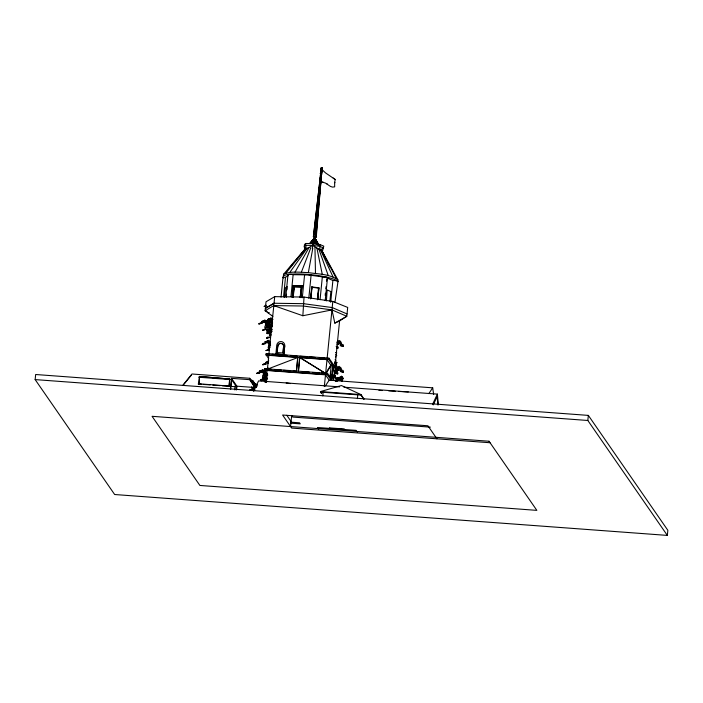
<?xml version="1.0" encoding="UTF-8"?>
<svg xmlns="http://www.w3.org/2000/svg" width="703" height="703" viewBox="0 0 703 703"><rect width="100%" height="100%" fill="white"/><g stroke="black" fill="none" stroke-linecap="round" stroke-linejoin="round"><path stroke-width="1.05" d="M253.142 384.866L255.338 384.436L254.275 385.095M267.738 375.235L265.839 373.785L263.089 375.033L264.284 374.84M321.675 171.963L322.115 167.648L321.649 173.061L322.115 167.648L321.376 167.595L313.397 236.744L313.951 237.034M321.869 171.558L320.832 171.427L321.666 171.594M322.159 173.957L320.076 173.711L320.981 174.001M322.791 395.868L323.116 392.564L321.631 392.573M334.821 323.116L346.807 316.28L331.965 309.9L302.852 315.744L304.039 297.061L332.809 301.455L347.695 307.431L346.807 316.28L339.584 320.92L334.821 323.116L331.965 309.9L303.151 306.016L273.757 305.594L265.128 310.717L272.861 316.42M334.962 182.71L334.654 182.332L334.654 186.866C330.102 188.422 327.466 182.78 323.362 182.455L321.069 181.585L319.724 184.634L320.726 182.499L321.508 174.195M321.596 173.456L321.895 167.947L322.027 169.669L325.559 172.92L335.261 179.546L334.637 182.367M319.795 183.896L321.376 167.595L313.397 236.744L316.262 237.087L321.464 175.232L315.972 237.183M336.219 368.539L338.011 368.293L341.333 369.453L341.052 367.906L340.278 367.405M312.334 249.09L312.861 243.589L320.067 244.565L323.775 246.155L322.396 251.489L312.677 245.417L305.348 245.321L304.285 246.516L304.786 250.145M318.529 196.937L318.846 193.677M319.162 190.416L319.478 187.156M315.489 236.12L315.7 233.941M316.227 228.51L316.438 226.34M316.851 221.99L317.062 219.819M317.378 216.559L317.694 213.299M318.116 208.949L318.327 206.77M318.854 201.339L319.171 198.079M319.487 194.819L319.909 190.469M320.225 187.209L320.647 182.859M320.858 180.689L321.385 175.258M321.596 173.079L322.115 167.648M336.93 369.971L339.048 370.376L338.776 368.785M35.15 379.594L35.66 374.506L588.341 415.394L667.85 530.317L667.34 535.405L114.659 494.517L35.15 379.594L587.831 420.482L667.34 535.405M199.59 376.79L198.861 384.119L199.371 376.465L229.828 379.031L199.371 376.465M229.512 382.168L229.099 386.36L229.6 378.706M230.417 389.067L231.489 378.337L249.627 379.673L255.066 387.529L236.92 386.193L231.489 378.337M230.628 389.55L231.612 379.655L198.817 377.23M234.784 389.901L235.197 385.833M236.243 390.042L236.568 386.808L231.612 379.655M236.603 389.409L236.92 386.193M249.627 379.673L249.767 378.276L191.963 373.996L182.666 385.455M255.066 387.529L255.207 386.132L249.767 378.276M267.615 374.374L264.609 370.015L264.741 368.688L327.457 373.337L331.772 379.576L333.152 365.736L331.614 365.622M268.704 358.706L266.121 354.857L266.252 353.53L328.969 358.17L337.124 369.963L336.983 371.386L333.749 371.149M268.792 355.34L266.323 355.261L266.252 353.53M267.061 370.217L266.112 382.204M268.783 355.446L267.412 369.18L297.896 357.493M268.924 354.022L274.715 296.64L304.039 297.061M281.042 297.167L283.001 277.518M275.866 354.092L276.745 345.243A4.051 3.946 -34.7 0 1 281.138 341.57A4.051 3.946 -34.7 0 1 284.741 345.832L283.854 354.681L275.813 354.013L283.854 354.681M277.114 352.519L277.755 346.052A2.953 2.882 -34.7 0 1 280.963 343.372A2.953 2.882 -34.7 0 1 283.59 346.482L283.001 353.029L277.167 352.59L277.755 346.052M283.529 296.938L285.488 277.29L288.212 275.69M284.513 297.378L285.48 287.685L287.272 286.631M285.813 296.499L287.993 274.671M286.2 297.404L286.516 294.17M286.947 289.864L287.167 287.712M283.59 346.482L283.001 353.029M283.801 354.611L284.741 345.832M290.954 296.517L293.133 274.688L307.87 274.899L324.417 277.131M292.931 285.594L302.343 285.673L293.318 285.69M292.158 297.343L292.958 285.356M292.351 297.536L293.555 285.55M292.817 297.351L293.889 286.543L301.394 286.745L300.313 297.554M293.019 297.448L294.1 286.639M293.3 296.49L294.258 286.886L301.183 286.982M300.102 297.457L301.394 286.745M312.712 245.426L312.897 243.589L305.533 243.484L306.244 249.099L312.677 245.417L319.883 246.393L323.591 247.992L319.724 250.233L320.067 244.565M300.761 297.466L301.93 285.48M300.954 297.659L302.149 285.673M302.299 297.773L304.584 274.855A3.366 0.58 5.7 0 1 307.492 274.592A3.366 0.58 5.7 0 1 311.086 275.33L308.802 298.248M290.576 426.563L291.683 415.464L292.712 417.072L430.394 427.152M297.685 357.186L296.473 371.281L293.239 371.035M296.473 371.281L297.747 358.504M310.585 298.766L311.851 286.859L310.673 298.705M310.911 298.555L312.035 287.263L318.503 288.142L317.369 299.425M317.651 299.724L318.925 287.808L317.738 299.663M320.058 299.768L322.343 276.85A2.891 0.501 5.7 0 1 326.377 277.149A2.891 0.501 5.7 0 1 326.921 277.905L332.888 280.471A3.322 0.58 5.7 0 1 336.904 280.91A3.322 0.58 5.7 0 1 337.677 281.675L337.853 279.847L322.115 250.989M325.181 295.365L325.401 293.186M325.832 288.819L326.051 286.639M326.596 281.182L326.816 278.994M325.199 300.638L327.493 277.72M326.42 300.893L327.132 290.119M321.499 393.645L320.463 391.571L341.421 385.534L360.885 394.559L364.136 399.269M329.9 301.262L330.867 291.569L327.501 290.119M330.709 302.299L332.888 280.471M324.311 386.562L325.489 374.831L267.281 370.525M266.332 355.164L327 359.646L325.621 373.486L330.814 365.156L332.862 365.305L331.482 379.145M327.132 358.328L332.809 301.455M331.403 380.551L327.326 374.664L327.457 373.337M336.983 371.386L328.837 359.497L328.969 358.17M330.05 376.896L331.218 365.191L326.034 373.521M330.445 377.326L330.77 374.137M333.661 380.244L334.619 370.666L332.862 368.126M334.971 367.186L339.584 320.92M336.807 369.497L336.675 370.815L334.619 370.666M357.396 398.645L357.713 395.446M363.548 398.988L360.885 394.559L320.463 391.571L321.649 393.293M587.831 420.482L588.341 415.394M314.636 237.148L321.376 167.595M315.383 237.201L321.341 175.196M322.088 169.107L322.326 169.915M343.416 372.221L343.169 370.463L341.482 369.971L340.384 370.859L340.349 371.439L342.036 372.212L343.416 372.221L340.586 370.384M338.328 342.598L339.031 342.071L341.315 343.653L341.183 342.106L339.54 341.517M339.795 377.476L337.598 377.687L336.755 378.478L337.089 378.899L339.18 377.889M334.9 302.545L338.011 281.411M340.217 342.405L340.129 340.911L339.312 340.524L337.106 341.658L339.013 342.546L340.217 342.405L337.563 341.166M336.807 348.178L338.011 348.055L338.169 347.062L337.106 346.192L336.157 346.465M252.122 383.003L252.869 381.896L255.294 384.014M283.353 275.356L283.696 274.144C291.411 270.901 300.207 272.43 308.345 272.606L312.826 248.159M313.6 243.906L314.575 238.589M343.336 346.438L343.24 344.698L341.579 344.18L340.375 345.041L340.27 345.612L341.913 346.412L343.336 346.438L340.639 344.575M337.879 344.338L338.046 343.512L336.992 342.695M266.191 377.775L266.973 376.632M339.865 368.196L340.094 367.194L339.118 366.342L336.86 367.959L339.865 368.196L337.361 367.01M337.704 373.864L337.932 372.889L336.957 372.036L334.69 373.601L337.704 373.864L335.199 372.678M334.988 380.604L335.814 379.673L338.24 380.218L336.605 381.307M337.51 281.059L337.853 279.847C329.505 273.854 318.178 274.152 308.345 272.606M337.625 370.165L337.879 369.347L336.922 368.557L335.498 369.163L337.625 370.165L336.412 370.156M334.452 371.782L334.716 370.973M320.278 183.799L320.524 183.096L319.724 184.634L320.542 183.07M267.43 333.494L268.405 332.097L270.172 332.08L270.752 333.029L269.434 333.749L267.43 333.494L270.822 332.633M301.367 272.193L310.831 247.72M312.404 243.642L314.373 238.545M433.215 404.919L437.143 396.554L437.907 405.007M253.827 390.903L258.563 380.885L339.593 386.878M432.661 404.137L437.389 394.111L343.952 387.195M335.788 357.071L335.603 356.272M295.023 272.149L308.898 247.825M311.57 243.141L314.232 238.466M266.999 369.154L267.992 367.441M266.138 306.297L264.205 306.446L266.147 305.181M258.827 323.916L260.76 322.651L262.114 323.248L258.827 323.916L262.219 323.055M264.89 321.71L265.901 320.682L268.168 321.051L264.89 321.71L268.282 320.849M265.435 324.408L266.455 323.371L268.722 323.74L265.435 324.408L268.827 323.538M262.175 344.277L263.194 343.24L265.462 343.609L262.175 344.277L265.576 343.407M266.665 338.099L267.685 337.062L269.952 337.431L266.665 338.099L270.057 337.229M256.569 373.53L257.588 372.493L259.855 372.862L256.569 373.53L259.969 372.669M262.773 364.76L263.792 363.723L266.059 364.092L262.773 364.76L266.165 363.89M260.998 380.666L262.008 379.629L264.284 379.998L260.998 380.666L264.39 379.796M265.725 378.109L266.736 377.072M322.721 181.998L323.38 182.42M326.798 183.685L327.413 184.379M333.222 178.052L335.261 179.546M335.269 366.412L335.744 365.613L335.305 363.987M312.404 241.138L314.179 238.431M271.885 326.904L267.764 327.378L269.706 326.192L270.717 326.869M256.498 387.23L254.583 387.476L256.533 386.29M325.313 385.973L329.189 380.174L432.697 387.828L433.628 394.348M428.821 393.627L432.697 387.828M335.516 376.281L334.751 375.376L333.389 375.27L335.516 376.281L333.398 375.349M289.741 272.483L307.264 248.018M310.392 243.642L314.144 238.405L311.447 241.885M319.724 184.634L320.568 183.483M335.076 364.839L335.902 365.138M285.875 273.159L305.823 248.554M309.953 243.466L314.083 238.379L309.83 243.352M183.87 384.365L191.383 375.112M263.054 322.369L264.1 321.552L266.314 321.587L263.054 322.369L266.446 321.499M270.989 319.786L269.108 320.164L271.086 319.109L272.043 319.522M272.588 322.211L269.662 322.853L272.448 321.807M266.402 342.721L267.456 341.913L269.662 341.939L266.402 342.721L269.794 341.86M262.676 371.606L260.795 371.975L262.773 370.929L263.722 371.333M267.105 378.732L265.224 379.11L267.193 378.065M288.933 268.634L304.997 249.301M309.882 243.414L314.074 238.37M283.696 274.144L305.585 248.344M305.533 243.484L304.469 244.688L304.285 246.516L306.244 249.099M261.49 321.728L262.544 320.955L264.741 320.928L261.49 321.728L264.882 320.867M269.416 319.109L267.553 319.531L269.53 318.521L270.47 318.846M269.97 321.798L268.098 322.22L270.075 321.209L270.971 321.491M269.328 335.911L271.305 334.9M266.709 341.667L264.838 342.089L266.824 341.078L267.755 341.403M268.353 361.887L265.435 362.572L268.23 361.553M261.103 370.929L259.231 371.342L261.217 370.34L262.149 370.657M263.66 378.478L265.637 377.467L266.912 377.678L263.66 378.478L266.534 377.739M265.479 382.318L267.07 381.474M266.999 322.361L264.803 319.891L264.02 321.034L264.266 322.387L266.34 320.814M272.975 319.443L270.866 317.686L270.075 318.828L270.33 320.181L272.404 318.608M268.476 323.916L266.05 321.807L265.303 322.905L265.655 324.145L267.729 322.58M272.105 319.601L271.358 320.7L271.718 321.948M271.411 320.375L270.629 321.526L270.883 322.87M265.066 328.073L267.799 328.02L265.576 325.586L264.803 326.728L265.066 328.073L267.131 326.5M268.124 325.893L270.954 325.638L268.502 323.565L267.764 324.663L268.124 325.893L270.198 324.32M272.474 323.793L271.639 323.38L270.866 324.522L271.121 325.867L272.298 324.979M272.193 326.078L271.411 327.211L271.674 328.556M266.78 330.937L269.064 330.48L269.495 329.663L266.982 329.145L266.34 329.628L266.78 330.937L268.854 329.364M271.63 328.45L270.637 328.38L269.934 329.338L270.427 330.173L271.604 329.285M268.854 332.273L267.298 331.807L266.604 332.765L267.096 333.6L269.17 332.027M269.381 333.143L271.507 332.317M270.268 342.001L268.151 340.243L267.368 341.386L267.623 342.739L269.688 341.175M270.304 342.502L269.398 342.159L268.651 343.266L269.012 344.505L270.18 343.618M268.414 348.424L270.172 347.097L268.933 345.938L268.151 347.08L268.414 348.424L269.583 348.802M268.748 360.727L267.966 361.878L268.212 363.223M250.989 380.472L251.621 379.98L253.739 381.738L253.256 382.88M264.179 372.397L264.662 371.254L263.379 369.919L262.544 369.497L261.762 370.648L262.017 371.992L264.082 370.428M251.674 382.037L253.159 380.912M263.405 373.759L266.217 373.53L263.792 371.412L263.045 372.52L263.405 373.759L265.47 372.195M252.482 384.242L254.548 382.678M262.808 377.678L265.549 377.634L263.326 375.2L262.544 376.342L262.808 377.678L264.882 376.114M265.875 375.507L267.632 374.172L266.252 373.179L265.506 374.277L265.875 375.507L267.096 375.754M251.885 388.161L253.642 386.835L254.539 387.415L254.064 388.548L253.054 388.539L251.885 388.161L251.621 386.826M257.658 385.103L255.33 383.662L254.583 384.761L254.952 385.991L257.026 384.418M267.245 379.277L264.732 378.759L264.029 379.717L264.53 380.551L266.595 378.979M264.407 381.905L266.912 381.641M254.776 390.147L253.607 391.035L253.106 390.2L253.809 389.242L254.802 389.304M337.089 378.899L339.364 377.37M338.213 378.583L340.955 377.028L338.011 377.801L338.213 378.583L340.489 377.063M335.384 381.439L337.66 379.919M336.658 380.727L339.426 379.541L337.791 380.631M337.414 380.824L339.048 379.734M265.339 325.419L267.052 324.443L268.511 324.338L265.339 325.419L268.731 324.558M272.377 322.563L271.402 323.222L272.597 323.029M262.65 330.19L265.409 328.942L265.532 329.531L262.65 330.19L266.05 329.329M268.713 327.985L271.595 327.326L268.713 327.985L270.427 327.009M270.462 330.489L269.267 330.682L271.305 329.522M270.796 330.313L269.601 330.507L270.576 329.856M269.829 332.704L269.39 332.739L272.149 331.491M269.89 345.586L268.695 345.779L270.4 344.795M267.202 350.358L266.006 350.551L269.179 349.47L268.124 350.12M261.595 379.611L260.4 379.805L263.572 378.724L262.518 379.383M250.672 390.095L249.477 390.288L252.649 389.207L251.595 389.866M266.534 376.043L265.506 376.993L266.63 376.887M274.715 296.64L266.024 301.772L265.128 310.717L267.166 311.455M274.056 303.257L265.365 308.38L273.994 303.257L303.38 303.67L332.203 307.562L347.045 313.942M321.543 175.768L320.278 175.583L320.849 175.768M268.054 362.397L266.999 363.205L268.098 363.003M334.865 362.766L336.192 363.486L337.203 362.59L335.146 361.834M335.366 364.822L335.841 364.611M251.226 381.14L251.7 380.964M265.198 374.611L265.962 374.374M266.806 380.095L264.53 380.551M335.34 367.537L336.834 366.623L335.63 365.498M264.205 306.446L266.129 305.954M267.553 319.531L270.945 318.661M269.108 320.164L272.509 319.294M268.098 322.22L271.49 321.359M269.662 322.853L272.536 322.123M267.764 327.378L271.156 326.508M270.971 329.698L272.017 329.435M269.601 330.507L271.516 330.015M269.267 330.682L272.14 329.944M269.39 332.739L271.314 332.255M264.838 342.089L268.23 341.219M268.695 345.779L270.611 345.287M266.006 350.551L269.398 349.681M265.435 362.572L268.309 361.843M259.231 371.342L262.632 370.481M260.795 371.975L264.187 371.114M263.089 375.033L266.481 374.172M250.927 381.65L253.133 381.685L251.753 382.089M252.755 381.729L253.265 381.597M260.4 379.805L263.792 378.935M265.224 379.11L267.14 378.618M255.04 384.787L255.558 384.655M254.583 387.476L256.498 386.984M249.477 390.288L252.869 389.418M269.231 312.527L268.036 312.721M270.427 330.173L271.666 330.032M267.096 333.6L268.326 333.459M271.947 325.911L272.395 325.867M257.21 386.158L254.952 385.991M267.913 324.338L265.655 324.145M253.695 384.506L254.732 384.436M341.807 381.342L342.51 381.061L342.176 380.534L339.936 378.987L341.807 381.342L340.577 379.392M266.437 322.782L264.266 322.387M293.362 285.55L302.343 285.673M293.239 286.534L301.842 286.657M342.045 380.121C344.083 379.383 337.159 375.622 342.045 380.121L340.806 378.179M378.917 390.35L382.177 390.534M388.697 390.886L395.218 391.246M398.487 391.422L408.267 391.958M314.276 236.63L315.023 236.683M313.397 236.744L316.165 236.946M275.91 305.752L273.757 305.594L302.852 315.744M329.812 309.742L331.965 309.9M266.463 353.837L268.107 353.961M272.158 354.259L277.544 354.655M281.859 354.98L287.246 355.375M290.48 355.613L296.947 356.096M300.181 356.333L306.649 356.808M309.882 357.054L315.278 357.449M319.584 357.765L324.979 358.17M266.121 354.857L328.837 359.497M333.433 370.683L336.658 370.92M271.683 369.444L264.741 368.688M274.917 369.681L281.385 370.165M283.537 370.323L290.005 370.797M302.765 371.746L309.285 372.23M312.545 372.467L319.065 372.95M321.236 373.108L327.668 373.644M264.609 370.015L327.326 374.664M320.41 392.081L360.832 395.068M198.641 383.794L228.87 386.026M230.004 386.325L236.568 386.808M198.149 383.979L201.427 384.216M203.185 384.436L210.171 384.866M212.895 385.156L220.013 385.596M222.192 385.754L230.944 386.404M290.796 422.169L299.54 422.811L300.269 423.865L290.436 423.136M490.061 442.741L291.613 428.065L282.597 415.025L427.916 425.772L436.932 438.813M337.141 342.37L341.315 343.653M311.763 286.921L318.925 287.808M286.174 382.924L290.401 383.566M269.012 344.505L270.224 344.76M334.988 363.231L336.737 365.244L334.795 362.853M271.121 325.867L272.289 326.236M335.516 361.017L336.025 360.955L335.059 359.751M270.33 320.181L271.49 320.568M267.623 342.739L268.783 343.126M262.017 371.992L263.177 372.379M336.746 344.083L338.916 344.523L338.793 342.95M336.271 355.604L336.755 355.56L335.797 354.356M343.064 378.671L341.447 376.123L343.468 378.82L342.018 377.019M336.509 347.352L338.011 348.055M335.542 352.493L336.719 353.064L336.429 352.001M337.045 378.943L334.189 377.221L335.806 377.379L337.045 378.943L334.215 377.107M338.934 367.897L341.333 369.453M337.449 369.33L339.048 370.376M334.074 372.212L335.313 373.776M327 359.646L330.814 365.156M325.278 374.506L329.189 380.174M357.379 432.169L356.131 430.368L317.396 427.503L318.644 429.305M344.725 429.524L344.347 428.988L329.391 427.881L329.76 428.417M286.789 415.262L291.086 421.475M334.962 361.544L336.192 363.486M335.059 363.187L336.289 365.129M271.982 315.296L272.483 316.13M264.556 378.232L266.499 381.703M318.811 245.268L315.779 239.459L318.969 245.224M315.77 239.433L318.784 245.145M321.289 249.908L336.342 278.476M322.352 252.034L326.895 260.743M327.906 262.676L330.436 267.518M315.225 238.519L318.433 245.435L316.139 240.496M320.26 249.38L333.081 277.044M268.555 331.482L270.189 335.436M315.137 238.554L317.325 244.741M318.784 248.862L328.283 275.655M314.979 238.581L316.06 243.844M316.912 248.062L322.273 274.398M332.211 370.876L333.275 380.341M332.176 375.042L332.414 377.142M437.389 394.111L438.364 404.717M314.795 238.616L314.9 244.038M314.962 247.298L315.48 273.353M277.808 346.131A2.953 2.882 -34.7 0 1 281.015 343.451A2.953 2.882 -34.7 0 1 283.643 346.561M283.168 277.193A27.479 4.772 5.7 0 1 308.169 274.434A27.479 4.772 5.7 0 1 337.677 281.675M288.555 274.996A3.163 0.554 5.7 0 1 288.977 274.311A3.163 0.554 5.7 0 1 293.133 274.688M283.678 277.966A3.005 0.518 5.7 0 1 285.488 277.29M299.627 357.335L298.424 371.421L299.803 357.581L325.577 373.434L299.627 357.335M489.024 441.238L152.068 416.308L199.889 485.448L536.855 510.369L489.024 441.238"/></g></svg>
